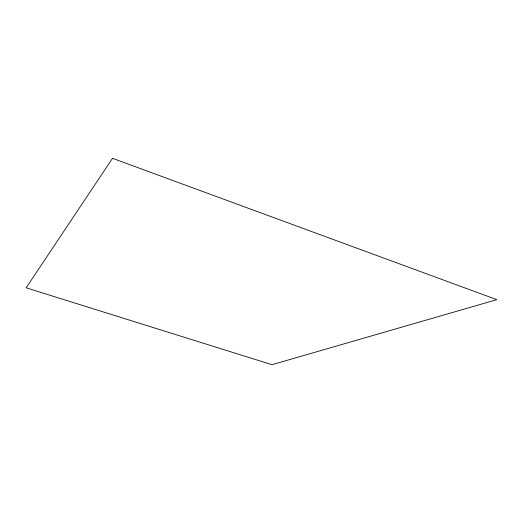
<?xml version="1.0" encoding="UTF-8"?>
<svg xmlns="http://www.w3.org/2000/svg" width="523" height="523" viewBox="0 0 523 523"><rect width="100%" height="100%" fill="white"/><g stroke="black" fill="none" stroke-linecap="round" stroke-linejoin="round"><path stroke-width="0.78" d="M112.51 158.312L26.15 287.807L272.006 364.688L496.85 299.666L112.51 158.312"/></g></svg>
